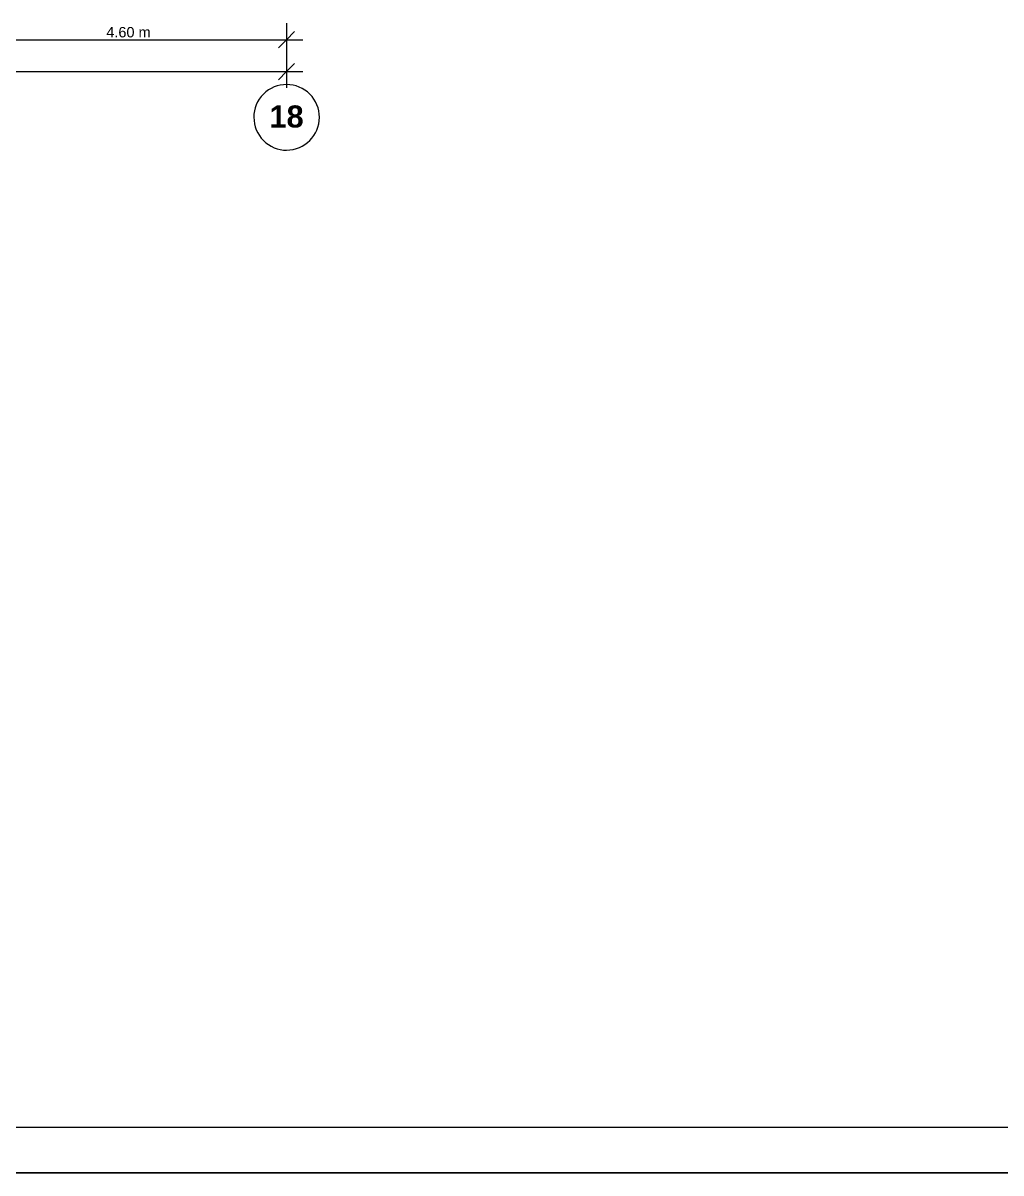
# Model space of a CAD drawing. Header units: metres. Extents: x 98 to 337, y -7 to 53.
# Drawn here: x 154.69 to 168.89, y -6.58 to 10.12 of the extents above; entities that cross this region are included whole.
import ezdxf

# ---------------------------------------------------------------- set-up
doc = ezdxf.new("R2010")
doc.units = ezdxf.units.M
doc.layers.add('PDF_Geometry', color=7, linetype='Continuous', lineweight=0, true_color=0xaaaaaa)
doc.layers.add('PDF_Text', color=7, linetype='Continuous', lineweight=0)
doc.styles.add('PDF Helvetica', font='')
doc.styles.add('PDF Helvetica Bold', font='')
doc.styles.get('PDF Helvetica').set_extended_font_data('Helvetica')
doc.styles.get('PDF Helvetica Bold').set_extended_font_data('Helvetica', bold=True)

msp = doc.modelspace()

# ---------------------------------------------------------------- linework, layer by layer
at = {"layer": 'PDF_Geometry', "color": 7, "lineweight": 0}
msp.add_lwpolyline([(188.079, 53.399), (188.079, -6.58), (98.108, -6.58), (98.108, 53.399)], close=True, dxfattribs=at)
for points in [[(187.602, 52.588), (99.207, 52.588), (99.207, -5.916), (187.602, -5.916)], [(158.517, 10.112), (158.517, 9.874), (158.517, 9.64)], [(107.697, 9.874), (117.131, 9.874), (126.326, 9.874), (135.522, 9.874), (144.722, 9.874), (153.917, 9.874), (158.751, 9.874)], [(158.632, 9.993), (158.517, 9.874), (158.398, 9.755)], [(158.632, 9.53), (158.517, 9.411), (158.398, 9.292)], [(158.517, 9.649), (158.517, 9.411), (158.517, 9.173)], [(107.697, 9.411), (158.751, 9.411)], [(98.108, -6.58), (188.079, -6.58)]]:
    msp.add_lwpolyline(points, dxfattribs=at)
at = {"layer": 'PDF_Geometry', "lineweight": 0}
for points in [[(158.517, 10.016), (158.517, 9.855)], [(158.517, 9.695), (158.517, 9.223)]]:
    msp.add_lwpolyline(points, dxfattribs=at)
msp.add_lwpolyline([(158.517, 9.223, 0.418246), (158.041, 8.747, 0.414669), (158.517, 8.27, 0.411074), (158.994, 8.747, 0.41466)], format="xyb", close=True, dxfattribs=at)

# ---------------------------------------------------------------- texts
at = {"layer": 'PDF_Text', "lineweight": 0, "insert": (155.899, 9.982), "char_height": 0.1505, "attachment_point": 4, "style": 'PDF Helvetica'}
msp.add_mtext('4.60 m', dxfattribs=at)
at = {"layer": 'PDF_Text', "color": 253, "lineweight": 0, "true_color": 0xaaaaaa, "insert": (158.267, 8.757), "char_height": 0.3201, "attachment_point": 4, "style": 'PDF Helvetica Bold'}
msp.add_mtext('18', dxfattribs=at)

doc.saveas('drawing.dxf')
